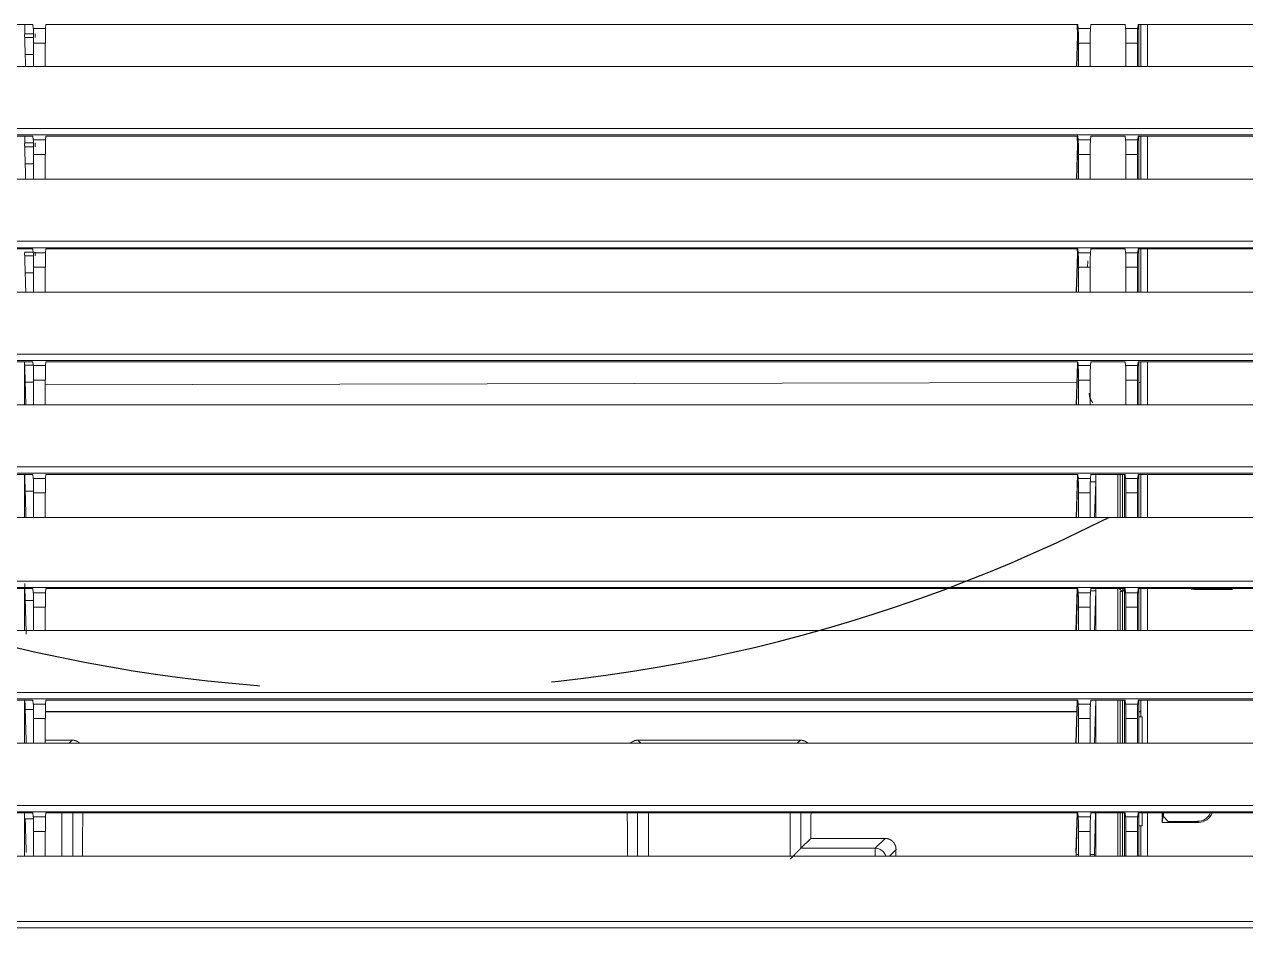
# Model space of a CAD drawing. Header units: inches. Extents: x 3778 to 56227, y -16914 to 35091.
# Drawn here: x 42558.7 to 42725.7, y -13023.9 to -12898.6 of the extents above; entities that cross this region are included whole.
import ezdxf

# ---------------------------------------------------------------- set-up
doc = ezdxf.new("R2010")
doc.units = ezdxf.units.IN
doc.header["$LTSCALE"] = 100
doc.header["$MEASUREMENT"] = 0
doc.linetypes.add('DH-HID2', pattern=[1.2, 0.8, -0.4])
doc.layers.add('2-con', color=2, linetype='Continuous')
doc.layers.add('FU-FURM', color=251, linetype='DH-HID2')
doc.layers.add('mark-B', color=2, linetype='Continuous', lineweight=20)

# ---------------------------------------------------------------- blocks, each defined once
blk = doc.blocks.new('cjscjdeh')
at = {"layer": 'FU-FURM', "color": 8}
for centre, radius, start, end in [((150450.97, 68072.62), 218.51, 213.0528, 326.805), ((150426.67, 67948.17), 194.25, 181.2146, 269.0908), ((150474.96, 67948.11), 194.25, 270.767, 358.6435), ((150420.33, 67940.87), 213.6, 181.2145, 269.0908), ((150481.27, 67940.8), 213.6, 270.767, 358.6433)]:
    blk.add_arc(centre, radius, start, end, dxfattribs=at)
blk = doc.blocks.new('무풍1WAY 대형')
at = {"layer": 'mark-B'}
for p, q in [((-485.68, -56.78), (485.66, -56.78)), ((485.66, -57.61), (-485.68, -57.61)), ((-207.04, -66.58), (-26.88, -66.58)), ((-28.23, -66.59), (-28.23, -72.48)), ((-27.34, -70.7), (-27.34, -66.58)), ((-26.88, -66.61), (-27.04, -66.61)), ((-27.04, -66.61), (-27.04, -72.48)), ((-26.88, -69.96), (-26.88, -66.58)), ((-26.88, -66.58), (-25.25, -66.58)), ((-25.25, -66.58), (-25.25, -69.96)), ((-25.25, -66.58), (-20.4, -66.58)), ((-25.09, -66.61), (-25.25, -66.61)), ((-25.09, -72.48), (-25.09, -66.61)), ((-24.79, -66.59), (-24.79, -72.48)), ((-24.49, -72.48), (-24.49, -66.59)), ((-24.15, -72.48), (-24.15, -66.59)), ((-21.17, -72.48), (-21.17, -66.58)), ((-20.97, -66.58), (-20.97, -66.81)), ((-20.4, -69.96), (-20.4, -66.58)), ((-20.4, -66.58), (-18.78, -66.58)), ((-18.78, -69.96), (-18.78, -66.58)), ((-18.78, -66.58), (122.5, -66.58)), ((-18.48, -66.81), (-18.48, -66.58)), ((6.16, -67.49), (7.07, -66.58)), ((6.16, -67.49), (7.07, -66.58)), ((9, -66.58), (9, -67.64)), ((20.66, -72.48), (20.66, -66.59)), ((40.03, -66.58), (40.03, -72.48)), ((41.53, -66.58), (41.53, -72.48)), ((118.75, -72.48), (118.75, -66.58)), ((120.25, -72.48), (120.25, -66.58)), ((122.5, -69.96), (122.5, -66.58)), ((122.5, -66.58), (124.12, -66.58)), ((124.12, -66.58), (124.12, -69.96)), ((124.12, -66.58), (128.97, -66.58)), ((-20.97, -66.81), (-21.14, -72.48)), ((-20.97, -66.81), (-20.4, -66.81)), ((-18.78, -66.81), (-18.48, -66.81)), ((-18.65, -72.48), (-18.48, -66.81)), ((-18.6, -72.48), (-18.43, -67.07)), ((9, -67.64), (7.64, -69)), ((19.17, -67.64), (9, -67.64)), ((19.17, -67.64), (17.82, -69)), ((19.17, -72.48), (19.17, -67.64)), ((-26.88, -69.96), (-25.25, -69.96)), ((-20.4, -69.96), (-18.78, -69.96)), ((7.64, -69), (17.82, -69)), ((7.64, -69), (17.82, -69)), ((122.5, -69.96), (124.12, -69.96)), ((-35.2, -71.18), (-35.05, -71.33)), ((-35.2, -71.18), (-30.23, -71.18)), ((-31.06, -71.33), (-35.05, -71.33)), ((-30.41, -71.99), (-31.06, -71.33)), ((-30.23, -71.18), (-30.37, -71.99)), ((-30.23, -71.18), (-30.23, -72.48)), ((-27.5, -70.7), (-27.04, -70.7)), ((-27.5, -70.7), (-27.5, -72.48)), ((-27.5, -70.7), (-27.34, -70.7)), ((-27.34, -70.7), (-27.04, -70.7)), ((124.13, -71.69), (125.25, -71.69)), ((-482.87, -72.64), (482.85, -72.64)), ((-26.96, -72.48), (-206.96, -72.48)), ((-30.41, -71.99), (-30.41, -72.48)), ((-30.37, -71.99), (-30.41, -71.99)), ((-30.37, -72.48), (-30.37, -71.99)), ((-26.96, -72.48), (-26.89, -71.95)), ((-25.24, -71.95), (-26.89, -71.95)), ((-25.24, -71.95), (-25.17, -72.48)), ((-20.48, -72.48), (-25.17, -72.48)), ((-20.48, -72.48), (-20.42, -71.95)), ((-18.76, -71.95), (-20.42, -71.95)), ((-18.7, -72.48), (-18.76, -71.95)), ((122.42, -72.48), (-18.7, -72.48)), ((122.42, -72.48), (122.49, -71.95)), ((124.14, -71.95), (122.49, -71.95)), ((124.14, -71.95), (124.21, -72.48)), ((128.89, -72.48), (124.21, -72.48)), ((482.85, -73.52), (-482.87, -73.52)), ((-207.04, -82.02), (-26.88, -82.02)), ((-28.23, -82.02), (-28.23, -87.92)), ((-27.5, -82.02), (-27.5, -85.64)), ((-27.04, -82.02), (-27.04, -87.91)), ((-26.88, -85.4), (-26.88, -82.02)), ((-26.88, -82.02), (-25.25, -82.02)), ((-25.25, -82.02), (-25.25, -85.4)), ((-25.25, -82.02), (-20.4, -82.02)), ((-25.09, -87.91), (-25.09, -82.02)), ((-24.79, -82.02), (-24.79, -87.91)), ((-24.49, -87.91), (-24.49, -82.02)), ((-24.15, -87.92), (-24.15, -82.02)), ((-21.17, -87.91), (-21.17, -82.02)), ((-20.97, -82.02), (-21.15, -87.91)), ((-20.4, -85.4), (-20.4, -82.02)), ((-20.4, -82.02), (-18.78, -82.02)), ((-18.78, -85.4), (-18.78, -82.02)), ((-18.78, -82.02), (122.5, -82.02)), ((-18.66, -87.91), (-18.48, -82.02)), ((-18.61, -87.91), (-18.43, -82.02)), ((19.66, -82.02), (19.24, -82.44)), ((19.24, -82.44), (41.46, -82.44)), ((41.46, -82.44), (41.04, -82.02)), ((119.24, -82.02), (118.82, -82.44)), ((118.82, -82.44), (122.5, -82.44)), ((122.5, -85.4), (122.5, -82.02)), ((122.5, -82.02), (124.12, -82.02)), ((124.12, -82.02), (124.12, -85.4)), ((124.12, -82.02), (128.97, -82.02)), ((-27.04, -85.64), (-27.5, -85.64)), ((-27.34, -87.92), (-27.34, -85.64)), ((-27.04, -86.37), (-27.34, -86.37)), ((-26.88, -85.4), (-25.25, -85.4)), ((-20.4, -85.4), (-18.78, -85.4)), ((122.5, -86.37), (-18.56, -86.37)), ((122.5, -85.4), (124.12, -85.4)), ((124.13, -86.63), (125.25, -86.63)), ((-480.14, -88.08), (480.12, -88.08)), ((-26.96, -87.91), (-206.96, -87.91)), ((-26.96, -87.91), (-26.89, -87.38)), ((-25.24, -87.38), (-26.89, -87.38)), ((-25.24, -87.38), (-25.17, -87.91)), ((-20.48, -87.91), (-25.17, -87.91)), ((-20.48, -87.91), (-20.42, -87.38)), ((-18.76, -87.38), (-20.42, -87.38)), ((-18.7, -87.91), (-18.76, -87.38)), ((122.42, -87.91), (-18.7, -87.91)), ((122.42, -87.91), (122.49, -87.38)), ((124.14, -87.38), (122.49, -87.38)), ((124.14, -87.38), (124.21, -87.91)), ((128.89, -87.91), (124.21, -87.91)), ((480.12, -88.96), (-480.14, -88.96)), ((-207.04, -97.46), (-26.88, -97.46)), ((-28.23, -97.46), (-28.23, -103.17)), ((-27.34, -103.17), (-27.34, -97.46)), ((-27.04, -97.46), (-27.04, -103.17)), ((-26.88, -100.63), (-26.88, -97.46)), ((-26.88, -97.46), (-25.25, -97.46)), ((-25.25, -97.46), (-25.25, -100.63)), ((-25.25, -97.46), (-20.4, -97.46)), ((-25.09, -103.16), (-25.09, -97.46)), ((-24.79, -97.46), (-24.79, -102.78)), ((-24.49, -102.79), (-24.49, -97.46)), ((-24.15, -103.16), (-24.15, -97.46)), ((-21.17, -103.17), (-21.17, -97.46)), ((-20.99, -97.46), (-21.15, -102.86)), ((-20.4, -100.63), (-20.4, -97.46)), ((-20.4, -97.46), (-18.78, -97.46)), ((-18.78, -100.63), (-18.78, -97.46)), ((-18.78, -97.46), (122.5, -97.46)), ((-18.66, -102.86), (-18.5, -97.46)), ((-18.62, -103.17), (-18.45, -97.46)), ((122.5, -100.63), (122.5, -97.46)), ((122.5, -97.46), (124.12, -97.46)), ((124.12, -97.46), (124.12, -100.63)), ((124.12, -97.46), (128.97, -97.46)), ((-26.88, -100.63), (-25.25, -100.63)), ((-20.4, -100.63), (-18.78, -100.63)), ((122.5, -100.63), (124.12, -100.63)), ((124.13, -101.56), (125.25, -101.56)), ((-477.44, -103.33), (477.42, -103.33)), ((-26.96, -103.17), (-206.96, -103.17)), ((-39.79, -103.17), (-39.79, -103.05)), ((-39.79, -103.05), (-34.82, -103.05)), ((-39.79, -103.05), (-39.77, -103.17)), ((-34.94, -103.17), (-34.82, -103.05)), ((-26.96, -103.17), (-26.89, -102.62)), ((-25.24, -102.62), (-26.89, -102.62)), ((-25.24, -102.62), (-25.17, -103.17)), ((-20.49, -103.17), (-25.17, -103.17)), ((-24.79, -102.78), (-25.02, -102.89)), ((-24.84, -102.89), (-25.02, -102.89)), ((-24.6, -102.78), (-24.84, -102.89)), ((-24.84, -102.89), (-24.84, -103.17)), ((-21.15, -102.86), (-20.45, -102.86)), ((-20.49, -103.17), (-20.42, -102.62)), ((-18.76, -102.62), (-20.42, -102.62)), ((-18.7, -103.17), (-18.76, -102.62)), ((-18.74, -102.86), (-18.66, -102.86)), ((122.42, -103.17), (-18.7, -103.17)), ((122.42, -103.17), (122.49, -102.62)), ((124.14, -102.62), (122.49, -102.62)), ((124.14, -102.62), (124.21, -103.17)), ((128.89, -103.17), (124.21, -103.17)), ((477.42, -104.21), (-477.44, -104.21)), ((-207.04, -112.89), (-26.88, -112.89)), ((-28.23, -112.89), (-28.23, -118.79)), ((-27.34, -118.79), (-27.34, -112.89)), ((-27.04, -112.89), (-27.04, -118.79)), ((-26.88, -116.27), (-26.88, -112.89)), ((-26.88, -112.89), (-25.25, -112.89)), ((-25.25, -112.89), (-25.25, -116.27)), ((-25.25, -112.89), (-20.4, -112.89)), ((-25.09, -118.79), (-25.09, -112.89)), ((-24.79, -112.89), (-24.79, -118.79)), ((-24.49, -118.79), (-24.49, -112.89)), ((-24.15, -118.78), (-24.15, -112.89)), ((-21.17, -118.79), (-21.17, -112.89)), ((-21, -112.89), (-21.15, -117.8)), ((-20.4, -116.27), (-20.4, -112.89)), ((-20.4, -112.89), (-18.78, -112.89)), ((-18.78, -116.27), (-18.78, -112.89)), ((-18.78, -112.89), (122.5, -112.89)), ((-18.66, -117.8), (-18.51, -112.89)), ((-18.64, -118.79), (-18.46, -112.89)), ((122.5, -116.27), (122.5, -112.89)), ((122.5, -112.89), (124.12, -112.89)), ((124.12, -112.89), (124.12, -116.27)), ((124.12, -112.89), (128.97, -112.89)), ((-26.88, -116.27), (-25.25, -116.27)), ((-20.4, -116.27), (-18.78, -116.27)), ((122.5, -116.27), (124.12, -116.27)), ((124.12, -116.5), (125.25, -116.5)), ((-26.96, -118.79), (-26.89, -118.26)), ((-25.24, -118.26), (-26.89, -118.26)), ((-25.24, -118.26), (-25.17, -118.79)), ((-21.15, -117.8), (-20.41, -117.8)), ((-20.48, -118.79), (-20.42, -118.26)), ((-18.76, -118.26), (-20.42, -118.26)), ((-18.77, -117.8), (-18.66, -117.8)), ((-18.7, -118.79), (-18.76, -118.26)), ((122.42, -118.79), (122.49, -118.26)), ((124.14, -118.26), (122.49, -118.26)), ((124.14, -118.26), (124.21, -118.79)), ((-474.68, -118.95), (474.66, -118.95)), ((474.66, -119.83), (-474.68, -119.83)), ((-26.96, -118.79), (-206.96, -118.79)), ((-20.48, -118.79), (-25.17, -118.79)), ((122.42, -118.79), (-18.7, -118.79)), ((128.89, -118.79), (124.21, -118.79)), ((-207.04, -128.33), (-26.88, -128.33)), ((-28.23, -128.33), (-28.23, -134.22)), ((-27.34, -134.22), (-27.34, -128.33)), ((-27.04, -128.33), (-27.04, -134.22)), ((-26.88, -131.7), (-26.88, -128.33)), ((-26.88, -128.33), (-25.25, -128.33)), ((-25.25, -128.33), (-25.25, -131.7)), ((-25.25, -128.33), (-20.4, -128.33)), ((-20.4, -131.7), (-20.4, -128.33)), ((-20.4, -128.33), (-18.78, -128.33)), ((-18.78, -131.7), (-18.78, -128.33)), ((-18.78, -128.33), (122.5, -128.33)), ((-18.66, -132.73), (-18.53, -128.33)), ((-18.65, -134.03), (-18.48, -128.33)), ((122.5, -131.7), (122.5, -128.33)), ((122.5, -128.33), (124.12, -128.33)), ((124.12, -128.33), (124.12, -131.7)), ((124.12, -128.33), (128.97, -128.33)), ((-27.04, -131.4), (-27.34, -131.41)), ((-26.88, -131.7), (-25.25, -131.7)), ((-20.4, -131.7), (-18.78, -131.7)), ((122.5, -131.04), (-18.57, -131.38)), ((122.5, -131.7), (124.12, -131.7)), ((124.12, -131.44), (125.25, -131.44)), ((-18.78, -132.73), (-18.66, -132.73)), ((-471.95, -134.39), (471.93, -134.39)), ((471.93, -135.26), (-471.95, -135.26)), ((-26.96, -134.22), (-206.96, -134.22)), ((-26.96, -134.22), (-26.89, -133.69)), ((-25.24, -133.69), (-26.89, -133.69)), ((-25.24, -133.69), (-25.17, -134.22)), ((-20.48, -134.22), (-25.17, -134.22)), ((-20.48, -134.22), (-20.42, -133.69)), ((-18.76, -133.69), (-20.42, -133.69)), ((-18.7, -134.22), (-18.76, -133.69)), ((-18.72, -134.03), (-18.68, -134.03)), ((122.42, -134.22), (-18.7, -134.22)), ((-18.64, -134.22), (-18.65, -134.03)), ((122.42, -134.22), (122.49, -133.69)), ((124.14, -133.69), (122.49, -133.69)), ((124.14, -133.69), (124.21, -134.22)), ((124.15, -133.77), (125.32, -133.77)), ((128.89, -134.22), (124.21, -134.22)), ((-207.04, -143.76), (-26.88, -143.76)), ((-28.23, -143.76), (-28.23, -149.66)), ((-27.34, -149.66), (-27.34, -143.76)), ((-27.04, -143.76), (-27.04, -149.66)), ((-26.88, -147.14), (-26.88, -143.76)), ((-26.88, -143.76), (-25.25, -143.76)), ((-25.25, -143.76), (-25.25, -147.14)), ((-25.25, -143.76), (-20.4, -143.76)), ((-20.4, -147.14), (-20.4, -143.76)), ((-20.4, -143.76), (-18.78, -143.76)), ((-18.78, -147.14), (-18.78, -143.76)), ((-18.78, -143.76), (122.5, -143.76)), ((-18.66, -147.67), (-18.54, -143.76)), ((-18.65, -148.97), (-18.49, -143.76)), ((122.5, -147.14), (122.5, -143.76)), ((122.5, -143.76), (124.12, -143.76)), ((124.12, -143.76), (124.12, -147.14)), ((124.12, -143.76), (128.97, -143.76)), ((124.12, -146.38), (125.25, -146.38)), ((-26.88, -147.14), (-25.25, -147.14)), ((-20.4, -147.14), (-18.78, -147.14)), ((-20.04, -147.48), (-20.06, -147.68)), ((-18.78, -147.67), (-18.66, -147.67)), ((122.5, -147.14), (124.12, -147.14)), ((-469.22, -149.82), (469.2, -149.82)), ((-26.96, -149.66), (-206.96, -149.66)), ((-26.96, -149.66), (-26.89, -149.13)), ((-25.24, -149.13), (-26.89, -149.13)), ((-25.24, -149.13), (-25.17, -149.66)), ((-20.48, -149.66), (-25.17, -149.66)), ((-20.48, -149.66), (-20.42, -149.13)), ((-18.76, -149.13), (-20.42, -149.13)), ((-18.77, -148.97), (-18.68, -148.97)), ((-18.7, -149.66), (-18.76, -149.13)), ((122.42, -149.66), (-18.7, -149.66)), ((-18.63, -149.66), (-18.65, -148.97)), ((122.42, -149.66), (122.49, -149.13)), ((124.14, -149.13), (122.49, -149.13)), ((124.13, -148.71), (125.32, -148.71)), ((124.14, -149.13), (124.21, -149.66)), ((125.32, -149.22), (124.15, -149.22)), ((128.89, -149.66), (124.21, -149.66)), ((469.2, -150.7), (-469.22, -150.7)), ((-207.04, -159.2), (-26.88, -159.2)), ((-28.23, -159.2), (-28.23, -165.09)), ((-27.34, -165.09), (-27.34, -159.2)), ((-27.04, -159.2), (-27.04, -165.09)), ((-26.88, -162.58), (-26.88, -159.2)), ((-26.88, -159.2), (-25.25, -159.2)), ((-25.25, -159.2), (-25.25, -162.58)), ((-25.25, -159.2), (-20.4, -159.2)), ((-20.4, -162.58), (-20.4, -159.2)), ((-20.4, -159.2), (-18.78, -159.2)), ((-18.78, -162.58), (-18.78, -159.2)), ((-18.78, -159.2), (122.5, -159.2)), ((-18.66, -162.61), (-18.56, -159.2)), ((-18.65, -163.9), (-18.51, -159.2)), ((122.5, -162.58), (122.5, -159.2)), ((122.5, -159.2), (124.12, -159.2)), ((124.12, -159.2), (124.12, -162.58)), ((124.12, -159.2), (128.97, -159.2)), ((124.12, -161.32), (125.25, -161.32)), ((-26.88, -162.58), (-25.25, -162.58)), ((-20.4, -162.58), (-18.78, -162.58)), ((-18.78, -162.61), (-18.66, -162.61)), ((122.5, -162.58), (124.12, -162.58)), ((124.13, -163.64), (125.32, -163.64)), ((-466.49, -165.26), (466.47, -165.26)), ((-26.96, -165.09), (-206.96, -165.09)), ((-26.96, -165.09), (-26.89, -164.56)), ((-25.24, -164.56), (-26.89, -164.56)), ((-25.24, -164.56), (-25.17, -165.09)), ((-20.48, -165.09), (-25.17, -165.09)), ((-20.48, -165.09), (-20.42, -164.56)), ((-18.76, -164.56), (-20.42, -164.56)), ((-18.78, -163.9), (-18.68, -163.9)), ((-18.7, -165.09), (-18.76, -164.56)), ((122.42, -165.09), (-18.7, -165.09)), ((-18.61, -165.09), (-18.65, -163.9)), ((122.42, -165.09), (122.49, -164.56)), ((124.14, -164.56), (122.49, -164.56)), ((125.32, -164.16), (124.13, -164.16)), ((124.14, -164.56), (124.21, -165.09)), ((128.89, -165.09), (124.21, -165.09)), ((466.47, -166.13), (-466.49, -166.13)), ((-207.04, -174.63), (-26.88, -174.63)), ((-28.23, -174.63), (-28.23, -180.34)), ((-27.34, -180.34), (-27.34, -174.63)), ((-27.04, -174.63), (-27.04, -180.34)), ((-26.88, -177.81), (-26.88, -174.63)), ((-26.88, -174.63), (-25.25, -174.63)), ((-25.25, -174.63), (-25.25, -177.81)), ((-25.25, -174.63), (-20.4, -174.63)), ((-20.4, -177.81), (-20.4, -174.63)), ((-20.4, -174.63), (-18.78, -174.63)), ((-18.78, -177.81), (-18.78, -174.63)), ((-18.78, -174.63), (122.5, -174.63)), ((-18.66, -177.55), (-18.57, -174.63)), ((-18.65, -178.84), (-18.52, -174.63)), ((122.5, -177.81), (122.5, -174.63)), ((122.5, -174.63), (124.12, -174.63)), ((124.12, -174.63), (124.12, -177.81)), ((124.12, -174.63), (128.97, -174.63)), ((124.12, -176.25), (125.25, -176.25)), ((-26.88, -177.81), (-25.25, -177.81)), ((-20.4, -177.81), (-18.78, -177.81)), ((-18.78, -177.55), (-18.66, -177.55)), ((122.5, -177.81), (124.12, -177.81)), ((124.12, -178.58), (125.32, -178.58)), ((-26.96, -180.34), (-206.96, -180.34)), ((-26.96, -180.34), (-26.89, -179.8)), ((-25.24, -179.8), (-26.89, -179.8)), ((-25.24, -179.8), (-25.17, -180.34)), ((-20.49, -180.34), (-25.17, -180.34)), ((-20.49, -180.34), (-20.42, -179.8)), ((-18.76, -179.8), (-20.42, -179.8)), ((-18.78, -178.84), (-18.68, -178.84)), ((-18.7, -180.34), (-18.76, -179.8)), ((-18.72, -180.13), (-18.66, -180.13)), ((122.42, -180.34), (-18.7, -180.34)), ((-18.66, -180.34), (-18.66, -180.13)), ((-18.6, -180.34), (-18.65, -178.84)), ((122.42, -180.34), (122.49, -179.8)), ((124.14, -179.8), (122.49, -179.8)), ((125.32, -179.1), (124.13, -179.1)), ((124.14, -179.8), (124.21, -180.34)), ((128.89, -180.34), (124.21, -180.34))]:
    blk.add_line(p, q, dxfattribs=at)
for centre, major_axis, ratio, start_param, end_param in [((6.81, -87.69), (0, -42.02), 0.017455, 4.186234, 4.210944), ((6.81, -87.69), (0, -42.02), 0.017455, 4.186234, 4.210944), ((9, -66.15), (1.06, -1.06), 0.999695, 4.22377, 5.497635), ((42.23, -87.69), (0, -42.02), 0.017455, 1.941184, 2.096956), ((42.23, -87.69), (0, -42.02), 0.017455, 1.941184, 2.096956), ((118.06, -87.69), (0, -42.02), 0.017455, 4.186229, 4.342002), ((118.06, -87.69), (0, -42.02), 0.017455, 4.186229, 4.342002), ((-26.89, -69.96), (0, -1.99), 0.008727, 0.069813, 1.570796), ((-25.24, -69.96), (0, -1.99), 0.008727, 4.712389, 6.213372), ((-20.42, -69.96), (0, -1.99), 0.008727, 0.069813, 1.570796), ((-18.76, -69.96), (0, -1.99), 0.008727, 4.712389, 6.213372), ((18.47, -87.69), (0, -42.02), 0.017455, 4.251409, 4.34201), ((18.47, -87.69), (0, -42.02), 0.017455, 4.251409, 4.34201), ((122.48, -69.96), (0, -1.99), 0.008727, 0.069813, 1.570796), ((124.14, -69.96), (0, -1.99), 0.008727, 4.712389, 6.213372), ((-35.2, -73.17), (-1.41, 1.41), 0.997265, 5.499157, 6.714596), ((-35.04, -73.33), (-1.41, 1.41), 0.997265, 5.499157, 6.629432), ((-26.89, -85.4), (0, -1.99), 0.008727, 0.069813, 1.570796), ((-25.24, -85.4), (0, -1.99), 0.008727, 4.712389, 6.213372), ((-20.42, -85.4), (0, -1.99), 0.008727, 0.069813, 1.570796), ((-18.76, -85.4), (0, -1.99), 0.008727, 4.712389, 6.213372), ((122.48, -85.4), (0, -1.99), 0.008727, 0.069813, 1.570796), ((124.14, -85.4), (0, -1.99), 0.008727, 4.712389, 6.213372), ((-26.89, -100.63), (0, -1.99), 0.008727, 0.069813, 1.570796), ((-25.24, -100.63), (0, -1.99), 0.008727, 4.712389, 6.213372), ((-20.42, -100.63), (0, -1.99), 0.008727, 0.069813, 1.570796), ((-18.76, -100.63), (0, -1.99), 0.008727, 4.712389, 6.213372), ((122.48, -100.63), (0, -1.99), 0.008727, 0.069813, 1.570796), ((124.14, -100.63), (0, -1.99), 0.008727, 4.712389, 6.213372), ((-34.83, -105.04), (1.41, 1.41), 0.997265, 0.434279, 0.784029), ((-24.84, -103.39), (0.223, -0.445), 0.99981, 1.579112, 2.677899), ((-21.14, -104.15), (0, -1.49), 0.017455, 3.665191, 3.990757), ((-18.65, -104.15), (0, -1.49), 0.017455, 3.665191, 3.990757), ((-26.89, -116.27), (0, -1.99), 0.008727, 0.069813, 1.570796), ((-25.24, -116.27), (0, -1.99), 0.008727, 4.712389, 6.213372), ((-20.42, -116.27), (0, -1.99), 0.008727, 0.069813, 1.570796), ((-18.76, -116.27), (0, -1.99), 0.008727, 4.712389, 6.213372), ((122.48, -116.27), (0, -1.99), 0.008727, 0.069813, 1.570796), ((124.14, -116.27), (0, -1.99), 0.008727, 4.712389, 6.213372), ((-21.14, -119.09), (0, -1.49), 0.017455, 3.665191, 4.50681), ((-18.65, -119.09), (0, -1.49), 0.017455, 3.665191, 4.50681), ((-26.89, -131.7), (0, -1.99), 0.008727, 0.069813, 1.570796), ((-25.24, -131.7), (0, -1.99), 0.008727, 4.712389, 6.213372), ((-20.42, -131.7), (0, -1.99), 0.008727, 0.069813, 1.570796), ((-18.76, -131.7), (0, -1.99), 0.008727, 4.712389, 6.213372), ((122.48, -131.7), (0, -1.99), 0.008727, 0.069813, 1.570796), ((124.14, -131.7), (0, -1.99), 0.008727, 4.712389, 6.213372), ((-18.65, -134.03), (0, -1.49), 0.017455, 3.665191, 4.712389), ((-26.89, -147.14), (0, -1.99), 0.008727, 0.069813, 1.570796), ((-25.24, -147.14), (0, -1.99), 0.008727, 4.712389, 6.213372), ((-20.42, -147.14), (0, -1.99), 0.008727, 0.069813, 1.570796), ((-18.76, -147.14), (0, -1.99), 0.008727, 4.712389, 6.213372), ((-18.65, -148.97), (0, -1.49), 0.017455, 3.665191, 4.712389), ((122.48, -147.14), (0, -1.99), 0.008727, 0.069813, 1.570796), ((124.14, -147.14), (0, -1.99), 0.008727, 4.712389, 6.213372), ((-18.65, -148.97), (0, -1.49), 0.017455, 4.712389, 5.193248), ((-26.89, -162.58), (0, -1.99), 0.008727, 0.069813, 1.570796), ((-25.24, -162.58), (0, -1.99), 0.008727, 4.712389, 6.213372), ((-20.42, -162.58), (0, -1.99), 0.008727, 0.069813, 1.570796), ((-18.76, -162.58), (0, -1.99), 0.008727, 4.712389, 6.213372), ((-18.65, -163.9), (0, -1.49), 0.017455, 3.665191, 4.712389), ((122.48, -162.58), (0, -1.99), 0.008727, 0.069813, 1.570796), ((124.14, -162.58), (0, -1.99), 0.008727, 4.712389, 6.213372), ((-18.65, -163.9), (0, -1.49), 0.017455, 4.712389, 5.759587), ((-26.89, -177.81), (0, -1.99), 0.008727, 0.069813, 1.570796), ((-25.24, -177.81), (0, -1.99), 0.008727, 4.712389, 6.213372), ((-20.42, -177.81), (0, -1.99), 0.008727, 0.069813, 1.570796), ((-18.76, -177.81), (0, -1.99), 0.008727, 4.712389, 6.213372), ((-18.65, -178.84), (0, -1.49), 0.017455, 3.665191, 4.712389), ((122.48, -177.81), (0, -1.99), 0.008727, 0.069813, 1.570796), ((124.14, -177.81), (0, -1.99), 0.008727, 4.712389, 6.213372), ((-18.65, -178.84), (0, -1.49), 0.017455, 4.712389, 5.759587)]:
    blk.add_ellipse(centre, major_axis=major_axis, ratio=ratio, start_param=start_param, end_param=end_param, dxfattribs=at)
for points, degree, knots in [([(20.66, -66.15), (20.66, -66.15), (20.65, -66.16), (20.63, -66.18), (20.61, -66.19), (20.6, -66.21), (20.58, -66.23), (20.55, -66.25), (20.53, -66.27), (20.51, -66.29), (20.48, -66.32), (20.46, -66.34), (20.43, -66.37), (20.4, -66.4), (20.37, -66.43), (20.34, -66.46), (20.3, -66.49), (20.27, -66.52), (20.24, -66.56), (20.2, -66.6), (20.16, -66.64), (20.12, -66.68), (20.08, -66.72), (20.04, -66.77), (20, -66.81), (19.96, -66.85), (19.92, -66.89), (19.89, -66.92), (19.85, -66.96), (19.82, -66.99), (19.79, -67.02), (19.76, -67.05), (19.74, -67.08), (19.71, -67.11), (19.68, -67.13), (19.66, -67.16), (19.63, -67.18), (19.61, -67.21), (19.59, -67.23), (19.56, -67.25), (19.54, -67.27), (19.52, -67.3), (19.5, -67.32), (19.48, -67.34), (19.46, -67.36), (19.44, -67.37), (19.42, -67.39), (19.4, -67.41), (19.39, -67.43), (19.37, -67.44), (19.35, -67.46), (19.34, -67.47), (19.32, -67.49), (19.31, -67.5), (19.3, -67.52), (19.28, -67.53), (19.27, -67.54), (19.26, -67.55), (19.25, -67.56), (19.24, -67.57), (19.23, -67.58), (19.22, -67.59), (19.21, -67.6), (19.21, -67.6), (19.2, -67.61), (19.19, -67.62), (19.19, -67.62), (19.18, -67.63), (19.18, -67.63), (19.18, -67.63), (19.17, -67.64), (19.17, -67.64), (19.17, -67.64), (19.17, -67.64), (19.17, -67.64)], 3, [0, 0, 0, 0, 0.006923, 0.014532, 0.02283, 0.031815, 0.041489, 0.051851, 0.062902, 0.074642, 0.087071, 0.100189, 0.113996, 0.128493, 0.143678, 0.159554, 0.176118, 0.193372, 0.211316, 0.229949, 0.249271, 0.272637, 0.295301, 0.317265, 0.33853, 0.359096, 0.378965, 0.398138, 0.416616, 0.434401, 0.451494, 0.467897, 0.483612, 0.498643, 0.513654, 0.528506, 0.543201, 0.557742, 0.572129, 0.586364, 0.600451, 0.614391, 0.628187, 0.64184, 0.655353, 0.668729, 0.68197, 0.695079, 0.708058, 0.72091, 0.733638, 0.746245, 0.758733, 0.771107, 0.783369, 0.795523, 0.807572, 0.819518, 0.831367, 0.843121, 0.854785, 0.866362, 0.877855, 0.88927, 0.900609, 0.911878, 0.92308, 0.93422, 0.945302, 0.95633, 0.96731, 0.978245, 0.98914, 1, 1, 1, 1]), ([(6.16, -67.49), (6.16, -67.5), (6.16, -67.51), (6.16, -67.53), (6.16, -67.54), (6.16, -67.56), (6.16, -67.58), (6.17, -67.6), (6.17, -67.62), (6.17, -67.64), (6.17, -67.65), (6.17, -67.67), (6.17, -67.69), (6.18, -67.71), (6.18, -67.73), (6.18, -67.74), (6.19, -67.76), (6.19, -67.78), (6.19, -67.8), (6.2, -67.82), (6.2, -67.83), (6.2, -67.85), (6.21, -67.87), (6.21, -67.88), (6.22, -67.9), (6.22, -67.92), (6.23, -67.94), (6.23, -67.95), (6.24, -67.97), (6.24, -67.99), (6.25, -68), (6.25, -68.02), (6.26, -68.04), (6.27, -68.05), (6.27, -68.07), (6.28, -68.08), (6.29, -68.1), (6.29, -68.12), (6.3, -68.13), (6.31, -68.15), (6.31, -68.16), (6.32, -68.18), (6.33, -68.19), (6.34, -68.21), (6.35, -68.22), (6.35, -68.24), (6.36, -68.25), (6.37, -68.27), (6.38, -68.28), (6.39, -68.3), (6.4, -68.31), (6.41, -68.33), (6.42, -68.34), (6.43, -68.35), (6.43, -68.37), (6.44, -68.38), (6.45, -68.39), (6.46, -68.41), (6.47, -68.42), (6.48, -68.43), (6.49, -68.45), (6.51, -68.46), (6.52, -68.47), (6.53, -68.49), (6.54, -68.5), (6.55, -68.51), (6.56, -68.52), (6.57, -68.53), (6.58, -68.55), (6.59, -68.56), (6.6, -68.57), (6.62, -68.58), (6.63, -68.59), (6.64, -68.6), (6.65, -68.61), (6.66, -68.62), (6.67, -68.63), (6.69, -68.64), (6.7, -68.65), (6.71, -68.67), (6.72, -68.67), (6.74, -68.68), (6.75, -68.69), (6.76, -68.7), (6.77, -68.71), (6.79, -68.72), (6.8, -68.73), (6.81, -68.74), (6.83, -68.75), (6.84, -68.76), (6.85, -68.77), (6.86, -68.77), (6.88, -68.78), (6.89, -68.79), (6.9, -68.8), (6.92, -68.81), (6.93, -68.81), (6.94, -68.82), (6.96, -68.83), (6.97, -68.83), (6.99, -68.84), (7, -68.85), (7.01, -68.86), (7.03, -68.86), (7.04, -68.87), (7.05, -68.87), (7.07, -68.88), (7.08, -68.89), (7.1, -68.89), (7.11, -68.9), (7.12, -68.9), (7.14, -68.91), (7.15, -68.91), (7.17, -68.92), (7.18, -68.92), (7.19, -68.93), (7.21, -68.93), (7.22, -68.94), (7.24, -68.94), (7.25, -68.94), (7.26, -68.95), (7.28, -68.95), (7.29, -68.95), (7.31, -68.96), (7.32, -68.96), (7.33, -68.96), (7.35, -68.97), (7.36, -68.97), (7.38, -68.97), (7.39, -68.97), (7.41, -68.98), (7.42, -68.98), (7.43, -68.98), (7.45, -68.98), (7.46, -68.99), (7.48, -68.99), (7.49, -68.99), (7.5, -68.99), (7.52, -68.99), (7.53, -68.99), (7.55, -68.99), (7.56, -68.99), (7.57, -68.99), (7.59, -69), (7.6, -69), (7.62, -69), (7.63, -69), (7.64, -69), (7.64, -69)], 3, [0, 0, 0, 0, 0.008533, 0.01704, 0.02552, 0.033974, 0.042401, 0.050802, 0.059177, 0.067526, 0.075848, 0.084144, 0.092414, 0.100658, 0.108876, 0.117068, 0.125234, 0.133374, 0.141489, 0.149578, 0.157641, 0.165678, 0.17369, 0.181677, 0.189638, 0.197573, 0.205483, 0.213368, 0.221228, 0.229063, 0.236872, 0.244657, 0.252416, 0.260151, 0.26786, 0.275545, 0.283205, 0.290841, 0.298452, 0.306038, 0.3136, 0.321138, 0.328651, 0.33614, 0.343605, 0.351045, 0.358462, 0.365855, 0.373223, 0.380568, 0.38789, 0.395187, 0.402461, 0.409711, 0.416938, 0.424142, 0.431322, 0.438479, 0.445613, 0.452724, 0.459811, 0.466876, 0.473918, 0.480938, 0.487934, 0.494908, 0.50186, 0.508789, 0.515696, 0.522581, 0.529444, 0.536284, 0.543103, 0.5499, 0.556675, 0.563428, 0.57016, 0.57687, 0.583559, 0.590226, 0.596873, 0.603498, 0.610102, 0.616686, 0.623249, 0.629791, 0.636312, 0.642813, 0.649293, 0.655754, 0.662194, 0.668614, 0.675014, 0.681394, 0.687755, 0.694096, 0.700417, 0.70672, 0.713002, 0.719266, 0.725511, 0.731737, 0.737944, 0.744132, 0.750302, 0.756454, 0.762587, 0.768702, 0.774799, 0.780878, 0.786939, 0.792983, 0.799009, 0.805018, 0.811009, 0.816983, 0.822941, 0.828881, 0.834805, 0.840713, 0.846604, 0.852478, 0.858337, 0.864179, 0.870006, 0.875817, 0.881612, 0.887392, 0.893157, 0.898907, 0.904641, 0.910361, 0.916067, 0.921758, 0.927434, 0.933096, 0.938745, 0.944379, 0.95, 0.955608, 0.961202, 0.966782, 0.97235, 0.977905, 0.983447, 0.988977, 0.994495, 1, 1, 1, 1]), ([(6.16, -67.49), (6.16, -67.5), (6.16, -67.51), (6.16, -67.53), (6.16, -67.54), (6.16, -67.56), (6.16, -67.58), (6.17, -67.6), (6.17, -67.62), (6.17, -67.64), (6.17, -67.65), (6.17, -67.67), (6.17, -67.69), (6.18, -67.71), (6.18, -67.73), (6.18, -67.74), (6.19, -67.76), (6.19, -67.78), (6.19, -67.8), (6.2, -67.82), (6.2, -67.83), (6.2, -67.85), (6.21, -67.87), (6.21, -67.88), (6.22, -67.9), (6.22, -67.92), (6.23, -67.94), (6.23, -67.95), (6.24, -67.97), (6.24, -67.99), (6.25, -68), (6.25, -68.02), (6.26, -68.04), (6.27, -68.05), (6.27, -68.07), (6.28, -68.08), (6.29, -68.1), (6.29, -68.12), (6.3, -68.13), (6.31, -68.15), (6.31, -68.16), (6.32, -68.18), (6.33, -68.19), (6.34, -68.21), (6.35, -68.22), (6.35, -68.24), (6.36, -68.25), (6.37, -68.27), (6.38, -68.28), (6.39, -68.3), (6.4, -68.31), (6.41, -68.33), (6.42, -68.34), (6.43, -68.35), (6.43, -68.37), (6.44, -68.38), (6.45, -68.39), (6.46, -68.41), (6.47, -68.42), (6.48, -68.43), (6.49, -68.45), (6.51, -68.46), (6.52, -68.47), (6.53, -68.49), (6.54, -68.5), (6.55, -68.51), (6.56, -68.52), (6.57, -68.53), (6.58, -68.55), (6.59, -68.56), (6.6, -68.57), (6.62, -68.58), (6.63, -68.59), (6.64, -68.6), (6.65, -68.61), (6.66, -68.62), (6.67, -68.63), (6.69, -68.64), (6.7, -68.65), (6.71, -68.67), (6.72, -68.67), (6.74, -68.68), (6.75, -68.69), (6.76, -68.7), (6.77, -68.71), (6.79, -68.72), (6.8, -68.73), (6.81, -68.74), (6.83, -68.75), (6.84, -68.76), (6.85, -68.77), (6.86, -68.77), (6.88, -68.78), (6.89, -68.79), (6.9, -68.8), (6.92, -68.81), (6.93, -68.81), (6.94, -68.82), (6.96, -68.83), (6.97, -68.83), (6.99, -68.84), (7, -68.85), (7.01, -68.86), (7.03, -68.86), (7.04, -68.87), (7.05, -68.87), (7.07, -68.88), (7.08, -68.89), (7.1, -68.89), (7.11, -68.9), (7.12, -68.9), (7.14, -68.91), (7.15, -68.91), (7.17, -68.92), (7.18, -68.92), (7.19, -68.93), (7.21, -68.93), (7.22, -68.94), (7.24, -68.94), (7.25, -68.94), (7.26, -68.95), (7.28, -68.95), (7.29, -68.95), (7.31, -68.96), (7.32, -68.96), (7.33, -68.96), (7.35, -68.97), (7.36, -68.97), (7.38, -68.97), (7.39, -68.97), (7.41, -68.98), (7.42, -68.98), (7.43, -68.98), (7.45, -68.98), (7.46, -68.99), (7.48, -68.99), (7.49, -68.99), (7.5, -68.99), (7.52, -68.99), (7.53, -68.99), (7.55, -68.99), (7.56, -68.99), (7.57, -68.99), (7.59, -69), (7.6, -69), (7.62, -69), (7.63, -69), (7.64, -69), (7.64, -69)], 3, [0, 0, 0, 0, 0.008533, 0.01704, 0.02552, 0.033974, 0.042401, 0.050802, 0.059177, 0.067526, 0.075848, 0.084144, 0.092414, 0.100658, 0.108876, 0.117068, 0.125234, 0.133374, 0.141489, 0.149578, 0.157641, 0.165678, 0.17369, 0.181677, 0.189638, 0.197573, 0.205483, 0.213368, 0.221228, 0.229063, 0.236872, 0.244657, 0.252416, 0.260151, 0.26786, 0.275545, 0.283205, 0.290841, 0.298452, 0.306038, 0.3136, 0.321138, 0.328651, 0.33614, 0.343605, 0.351045, 0.358462, 0.365855, 0.373223, 0.380568, 0.38789, 0.395187, 0.402461, 0.409711, 0.416938, 0.424142, 0.431322, 0.438479, 0.445613, 0.452724, 0.459811, 0.466876, 0.473918, 0.480938, 0.487934, 0.494908, 0.50186, 0.508789, 0.515696, 0.522581, 0.529444, 0.536284, 0.543103, 0.5499, 0.556675, 0.563428, 0.57016, 0.57687, 0.583559, 0.590226, 0.596873, 0.603498, 0.610102, 0.616686, 0.623249, 0.629791, 0.636312, 0.642813, 0.649293, 0.655754, 0.662194, 0.668614, 0.675014, 0.681394, 0.687755, 0.694096, 0.700417, 0.70672, 0.713002, 0.719266, 0.725511, 0.731737, 0.737944, 0.744132, 0.750302, 0.756454, 0.762587, 0.768702, 0.774799, 0.780878, 0.786939, 0.792983, 0.799009, 0.805018, 0.811009, 0.816983, 0.822941, 0.828881, 0.834805, 0.840713, 0.846604, 0.852478, 0.858337, 0.864179, 0.870006, 0.875817, 0.881612, 0.887392, 0.893157, 0.898907, 0.904641, 0.910361, 0.916067, 0.921758, 0.927434, 0.933096, 0.938745, 0.944379, 0.95, 0.955608, 0.961202, 0.966782, 0.97235, 0.977905, 0.983447, 0.988977, 0.994495, 1, 1, 1, 1]), ([(18.21, -82.02), (18.21, -82.03), (18.22, -82.03), (18.23, -82.04), (18.24, -82.06), (18.25, -82.07), (18.27, -82.08), (18.28, -82.09), (18.29, -82.1), (18.31, -82.11), (18.32, -82.12), (18.34, -82.13), (18.35, -82.14), (18.36, -82.16), (18.38, -82.17), (18.39, -82.18), (18.41, -82.19), (18.42, -82.19), (18.44, -82.2), (18.45, -82.21), (18.47, -82.22), (18.48, -82.23), (18.49, -82.24), (18.51, -82.25), (18.52, -82.26), (18.54, -82.27), (18.56, -82.27), (18.57, -82.28), (18.59, -82.29), (18.6, -82.3), (18.62, -82.3), (18.63, -82.31), (18.65, -82.32), (18.66, -82.32), (18.68, -82.33), (18.69, -82.34), (18.71, -82.34), (18.73, -82.35), (18.74, -82.35), (18.76, -82.36), (18.77, -82.36), (18.79, -82.37), (18.81, -82.37), (18.82, -82.38), (18.84, -82.38), (18.85, -82.39), (18.87, -82.39), (18.89, -82.4), (18.9, -82.4), (18.92, -82.4), (18.93, -82.41), (18.95, -82.41), (18.97, -82.41), (18.98, -82.42), (19, -82.42), (19.01, -82.42), (19.03, -82.42), (19.05, -82.43), (19.06, -82.43), (19.08, -82.43), (19.09, -82.43), (19.11, -82.43), (19.13, -82.43), (19.14, -82.44), (19.16, -82.44), (19.17, -82.44), (19.19, -82.44), (19.21, -82.44), (19.22, -82.44), (19.23, -82.44), (19.24, -82.44)], 3, [0, 0, 0, 0, 0.011211, 0.02684, 0.042441, 0.058016, 0.073563, 0.089083, 0.104576, 0.120042, 0.135481, 0.150893, 0.166278, 0.181637, 0.196968, 0.212273, 0.227551, 0.242802, 0.258027, 0.273225, 0.288396, 0.303541, 0.318659, 0.33375, 0.348816, 0.363854, 0.378867, 0.393853, 0.408812, 0.423746, 0.438653, 0.453534, 0.468389, 0.483217, 0.49802, 0.512796, 0.527547, 0.542271, 0.55697, 0.571643, 0.58629, 0.600911, 0.615506, 0.630076, 0.64462, 0.659138, 0.673631, 0.688098, 0.70254, 0.716956, 0.731347, 0.745712, 0.760052, 0.774367, 0.788656, 0.802921, 0.81716, 0.831374, 0.845563, 0.859727, 0.873866, 0.88798, 0.902069, 0.916133, 0.930173, 0.944188, 0.958178, 0.972143, 0.986084, 1, 1, 1, 1]), ([(41.46, -82.44), (41.47, -82.44), (41.48, -82.44), (41.5, -82.44), (41.52, -82.44), (41.54, -82.44), (41.55, -82.44), (41.57, -82.43), (41.59, -82.43), (41.61, -82.43), (41.63, -82.43), (41.65, -82.43), (41.67, -82.42), (41.69, -82.42), (41.7, -82.42), (41.72, -82.42), (41.74, -82.41), (41.76, -82.41), (41.78, -82.4), (41.8, -82.4), (41.82, -82.4), (41.83, -82.39), (41.85, -82.39), (41.87, -82.38), (41.89, -82.38), (41.91, -82.37), (41.93, -82.36), (41.94, -82.36), (41.96, -82.35), (41.98, -82.34), (42, -82.34), (42.02, -82.33), (42.03, -82.32), (42.05, -82.32), (42.07, -82.31), (42.09, -82.3), (42.1, -82.29), (42.12, -82.28), (42.14, -82.27), (42.16, -82.27), (42.17, -82.26), (42.19, -82.25), (42.21, -82.24), (42.22, -82.23), (42.24, -82.22), (42.26, -82.21), (42.27, -82.2), (42.29, -82.19), (42.31, -82.18), (42.32, -82.16), (42.34, -82.15), (42.35, -82.14), (42.37, -82.13), (42.38, -82.12), (42.4, -82.1), (42.41, -82.09), (42.43, -82.08), (42.44, -82.07), (42.46, -82.05), (42.47, -82.04), (42.49, -82.03), (42.49, -82.02), (42.49, -82.02)], 3, [0, 0, 0, 0, 0.016398, 0.03281, 0.049235, 0.065673, 0.082125, 0.098591, 0.11507, 0.131562, 0.148069, 0.164589, 0.181123, 0.197671, 0.214233, 0.230808, 0.247398, 0.264003, 0.280621, 0.297253, 0.3139, 0.330561, 0.347237, 0.363927, 0.380632, 0.397351, 0.414085, 0.430834, 0.447597, 0.464376, 0.481169, 0.497977, 0.5148, 0.531638, 0.548491, 0.56536, 0.582244, 0.599143, 0.616057, 0.632987, 0.649932, 0.666893, 0.683869, 0.700861, 0.717868, 0.734892, 0.751931, 0.768986, 0.786056, 0.803143, 0.820246, 0.837365, 0.8545, 0.871651, 0.888818, 0.906001, 0.923201, 0.940418, 0.95765, 0.974899, 0.992165, 1, 1, 1, 1]), ([(117.79, -82.02), (117.79, -82.03), (117.8, -82.03), (117.81, -82.04), (117.83, -82.06), (117.84, -82.07), (117.85, -82.08), (117.87, -82.09), (117.88, -82.1), (117.89, -82.11), (117.91, -82.12), (117.92, -82.13), (117.93, -82.14), (117.95, -82.16), (117.96, -82.17), (117.98, -82.18), (117.99, -82.19), (118.01, -82.19), (118.02, -82.2), (118.04, -82.21), (118.05, -82.22), (118.06, -82.23), (118.08, -82.24), (118.09, -82.25), (118.11, -82.26), (118.12, -82.27), (118.14, -82.27), (118.16, -82.28), (118.17, -82.29), (118.19, -82.3), (118.2, -82.3), (118.22, -82.31), (118.23, -82.32), (118.25, -82.32), (118.26, -82.33), (118.28, -82.34), (118.3, -82.34), (118.31, -82.35), (118.33, -82.35), (118.34, -82.36), (118.36, -82.36), (118.37, -82.37), (118.39, -82.37), (118.41, -82.38), (118.42, -82.38), (118.44, -82.39), (118.45, -82.39), (118.47, -82.4), (118.49, -82.4), (118.5, -82.4), (118.52, -82.41), (118.53, -82.41), (118.55, -82.41), (118.57, -82.42), (118.58, -82.42), (118.6, -82.42), (118.61, -82.42), (118.63, -82.43), (118.65, -82.43), (118.66, -82.43), (118.68, -82.43), (118.7, -82.43), (118.71, -82.43), (118.73, -82.44), (118.74, -82.44), (118.76, -82.44), (118.78, -82.44), (118.79, -82.44), (118.81, -82.44), (118.82, -82.44), (118.82, -82.44)], 3, [0, 0, 0, 0, 0.011219, 0.026847, 0.042448, 0.058022, 0.073569, 0.089088, 0.104581, 0.120047, 0.135485, 0.150897, 0.166282, 0.18164, 0.196971, 0.212275, 0.227553, 0.242804, 0.258028, 0.273226, 0.288397, 0.303541, 0.318659, 0.33375, 0.348815, 0.363854, 0.378866, 0.393852, 0.408811, 0.423744, 0.438651, 0.453532, 0.468387, 0.483215, 0.498018, 0.512794, 0.527544, 0.542269, 0.556967, 0.57164, 0.586287, 0.600908, 0.615503, 0.630073, 0.644617, 0.659135, 0.673628, 0.688095, 0.702537, 0.716953, 0.731344, 0.745709, 0.760049, 0.774364, 0.788654, 0.802918, 0.817157, 0.831372, 0.845561, 0.859725, 0.873864, 0.887978, 0.902067, 0.916132, 0.930172, 0.944187, 0.958177, 0.972143, 0.986084, 1, 1, 1, 1]), ([(122.49, -86.32), (121, -86.32), (104.7, -86.32), (78.96, -86.32), (46.01, -86.32), (24.15, -86.32), (6.39, -86.32), (-6.18, -86.32), (-15.04, -86.32), (-18.56, -86.32)], 3, [0, 0, 0, 0, 0.031767, 0.346663, 0.547414, 0.732653, 0.811631, 0.925075, 1, 1, 1, 1]), ([(-25.02, -102.89), (-25.02, -102.89), (-25.02, -102.89), (-25.02, -102.89), (-25.02, -102.9), (-25.02, -102.9), (-25.02, -102.9), (-25.02, -102.9), (-25.02, -102.9), (-25.02, -102.9), (-25.02, -102.9), (-25.02, -102.91), (-25.02, -102.91), (-25.02, -102.91), (-25.02, -102.91), (-25.02, -102.92), (-25.02, -102.92), (-25.02, -102.92), (-25.02, -102.93), (-25.02, -102.93), (-25.02, -102.93), (-25.02, -102.94), (-25.02, -102.94), (-25.02, -102.94), (-25.02, -102.95), (-25.02, -102.95), (-25.02, -102.95), (-25.02, -102.96), (-25.02, -102.96), (-25.02, -102.97), (-25.02, -102.97), (-25.02, -102.97), (-25.02, -102.98), (-25.02, -102.98), (-25.02, -102.99), (-25.02, -102.99), (-25.02, -102.99), (-25.02, -103), (-25.02, -103), (-25.02, -103.01), (-25.02, -103.01), (-25.02, -103.02), (-25.02, -103.02), (-25.02, -103.02), (-25.02, -103.03), (-25.02, -103.03), (-25.02, -103.04), (-25.02, -103.05), (-25.02, -103.06), (-25.02, -103.08), (-25.02, -103.1), (-25.02, -103.12), (-25.03, -103.13), (-25.03, -103.16), (-25.03, -103.18), (-25.03, -103.2), (-25.03, -103.22), (-25.03, -103.24), (-25.03, -103.26), (-25.03, -103.28), (-25.03, -103.3), (-25.03, -103.33), (-25.03, -103.35), (-25.03, -103.37), (-25.03, -103.38), (-25.03, -103.39)], 3, [0, 0, 0, 0, 0.014183, 0.028219, 0.042108, 0.055849, 0.069444, 0.082891, 0.09619, 0.109343, 0.122348, 0.135206, 0.147917, 0.160481, 0.172897, 0.185166, 0.197288, 0.209263, 0.22109, 0.23277, 0.244303, 0.255689, 0.266927, 0.278018, 0.288962, 0.299759, 0.310409, 0.320911, 0.331266, 0.341473, 0.351534, 0.361447, 0.371213, 0.380832, 0.390304, 0.399628, 0.408805, 0.417835, 0.426717, 0.435453, 0.444041, 0.452482, 0.460775, 0.468922, 0.476921, 0.484773, 0.492478, 0.500035, 0.530939, 0.561655, 0.592185, 0.622529, 0.652685, 0.682655, 0.712438, 0.742034, 0.771443, 0.800666, 0.829702, 0.858552, 0.887215, 0.915691, 0.943981, 0.972084, 1, 1, 1, 1]), ([(-24.79, -102.78), (-24.79, -102.78), (-24.78, -102.78), (-24.77, -102.78), (-24.75, -102.78), (-24.72, -102.78), (-24.7, -102.78), (-24.65, -102.78), (-24.63, -102.78), (-24.6, -102.78)], 3, [0, 0, 0, 0, 0.25, 0.25, 0.5, 0.5, 0.75, 0.75, 1, 1, 1, 1]), ([(-24.6, -102.78), (-24.6, -102.78), (-24.59, -102.78), (-24.59, -102.78), (-24.58, -102.78), (-24.57, -102.78), (-24.56, -102.78), (-24.56, -102.78), (-24.54, -102.78), (-24.53, -102.78), (-24.52, -102.79), (-24.5, -102.79), (-24.49, -102.79), (-24.49, -102.79)], 3, [0, 0, 0, 0, 0.060365, 0.124378, 0.192073, 0.263482, 0.338628, 0.417534, 0.500218, 0.625066, 0.749977, 0.874955, 1, 1, 1, 1]), ([(-20.27, -129.91), (-20.27, -129.5), (-20.54, -128.86), (-20.74, -128.63)], 2, [0, 0, 0, 0.565371, 1, 1, 1]), ([(-20.06, -147.68), (-20.06, -147.69), (-20.06, -147.69), (-20.06, -147.7), (-20.06, -147.71), (-20.06, -147.71), (-20.06, -147.72), (-20.06, -147.73), (-20.06, -147.74), (-20.06, -147.75), (-20.07, -147.75), (-20.07, -147.76), (-20.07, -147.77), (-20.07, -147.78), (-20.07, -147.79), (-20.07, -147.8), (-20.07, -147.81), (-20.07, -147.82), (-20.07, -147.82), (-20.07, -147.83), (-20.07, -147.84), (-20.07, -147.85), (-20.07, -147.86), (-20.07, -147.87), (-20.07, -147.88), (-20.07, -147.89), (-20.07, -147.9), (-20.07, -147.91), (-20.07, -147.92), (-20.07, -147.92), (-20.07, -147.93), (-20.07, -147.94), (-20.07, -147.95), (-20.07, -147.96), (-20.07, -147.97), (-20.07, -147.98), (-20.07, -147.99), (-20.07, -148), (-20.07, -148.01), (-20.07, -148.02), (-20.07, -148.03), (-20.07, -148.03), (-20.07, -148.04)], 3, [0, 0, 0, 0, 0.026365, 0.052659, 0.078883, 0.105036, 0.131119, 0.157131, 0.183073, 0.208944, 0.234745, 0.260475, 0.286136, 0.311726, 0.337246, 0.362696, 0.388076, 0.413386, 0.438627, 0.463797, 0.488898, 0.513928, 0.53889, 0.563781, 0.588603, 0.613356, 0.638039, 0.662653, 0.687198, 0.711673, 0.736079, 0.760416, 0.784684, 0.808883, 0.833013, 0.857074, 0.881067, 0.904991, 0.928846, 0.952632, 0.97635, 1, 1, 1, 1]), ([(-20.03, -147.13), (-20.03, -147.13), (-20.03, -147.14), (-20.03, -147.15), (-20.03, -147.16), (-20.03, -147.17), (-20.03, -147.18), (-20.03, -147.19), (-20.03, -147.2), (-20.03, -147.21), (-20.03, -147.22), (-20.03, -147.23), (-20.03, -147.24), (-20.03, -147.25), (-20.03, -147.26), (-20.03, -147.28), (-20.03, -147.29), (-20.03, -147.3), (-20.03, -147.31), (-20.03, -147.32), (-20.03, -147.33), (-20.03, -147.34), (-20.03, -147.35), (-20.03, -147.36), (-20.04, -147.37), (-20.04, -147.38), (-20.04, -147.39), (-20.04, -147.4), (-20.04, -147.41), (-20.04, -147.42), (-20.04, -147.43), (-20.04, -147.43), (-20.04, -147.44), (-20.04, -147.45), (-20.04, -147.46), (-20.04, -147.47), (-20.04, -147.48), (-20.04, -147.48)], 3, [0, 0, 0, 0, 0.027034, 0.054157, 0.081369, 0.108672, 0.136064, 0.163545, 0.191117, 0.218779, 0.24653, 0.274372, 0.302305, 0.330327, 0.35844, 0.386644, 0.414939, 0.443324, 0.4718, 0.500367, 0.529024, 0.557773, 0.586614, 0.615545, 0.644568, 0.673683, 0.702888, 0.732186, 0.761575, 0.791056, 0.820629, 0.850294, 0.880051, 0.9099, 0.939841, 0.969874, 1, 1, 1, 1]), ([(123.88, -148.71), (123.88, -148.71), (123.88, -148.71), (123.88, -148.72), (123.88, -148.72), (123.88, -148.73), (123.88, -148.73), (123.88, -148.74), (123.88, -148.74), (123.88, -148.75), (123.88, -148.75), (123.88, -148.76), (123.88, -148.76), (123.88, -148.77), (123.88, -148.78), (123.88, -148.78), (123.87, -148.79), (123.87, -148.8), (123.87, -148.8), (123.87, -148.81), (123.87, -148.82), (123.87, -148.82), (123.87, -148.83), (123.87, -148.84), (123.87, -148.84), (123.87, -148.85), (123.87, -148.86), (123.87, -148.86), (123.87, -148.87), (123.87, -148.88), (123.87, -148.89), (123.87, -148.89), (123.87, -148.9), (123.87, -148.91), (123.87, -148.92), (123.87, -148.92), (123.87, -148.93), (123.87, -148.94), (123.87, -148.94), (123.87, -148.95), (123.87, -148.96), (123.87, -148.97), (123.87, -148.98), (123.87, -148.99), (123.87, -149.01), (123.87, -149.02), (123.87, -149.04), (123.87, -149.05), (123.87, -149.07), (123.87, -149.08), (123.87, -149.09), (123.87, -149.11), (123.87, -149.12), (123.87, -149.13), (123.88, -149.15), (123.88, -149.16), (123.88, -149.17), (123.88, -149.18), (123.88, -149.19), (123.88, -149.21), (123.88, -149.21), (123.88, -149.22), (123.88, -149.22)], 3, [0, 0, 0, 0, 0.013747, 0.027429, 0.041048, 0.054602, 0.068093, 0.08152, 0.094883, 0.108181, 0.121416, 0.134587, 0.147694, 0.160737, 0.173716, 0.186631, 0.199482, 0.212269, 0.224992, 0.237651, 0.250246, 0.262777, 0.275245, 0.287648, 0.299987, 0.312263, 0.324474, 0.336622, 0.348705, 0.360725, 0.372681, 0.384572, 0.3964, 0.408164, 0.419864, 0.4315, 0.443072, 0.454581, 0.466025, 0.477405, 0.488722, 0.499974, 0.52253, 0.545343, 0.568414, 0.591742, 0.615327, 0.63917, 0.66327, 0.687627, 0.712242, 0.737115, 0.762244, 0.787632, 0.813276, 0.839179, 0.865338, 0.891756, 0.91843, 0.945363, 0.972553, 1, 1, 1, 1]), ([(123.88, -163.64), (123.88, -163.65), (123.88, -163.65), (123.88, -163.65), (123.88, -163.66), (123.88, -163.66), (123.88, -163.67), (123.88, -163.67), (123.88, -163.68), (123.88, -163.68), (123.88, -163.69), (123.88, -163.7), (123.88, -163.7), (123.88, -163.71), (123.88, -163.71), (123.88, -163.72), (123.87, -163.73), (123.87, -163.73), (123.87, -163.74), (123.87, -163.75), (123.87, -163.75), (123.87, -163.76), (123.87, -163.77), (123.87, -163.77), (123.87, -163.78), (123.87, -163.79), (123.87, -163.8), (123.87, -163.8), (123.87, -163.81), (123.87, -163.82), (123.87, -163.82), (123.87, -163.83), (123.87, -163.84), (123.87, -163.85), (123.87, -163.85), (123.87, -163.86), (123.87, -163.87), (123.87, -163.87), (123.87, -163.88), (123.87, -163.89), (123.87, -163.9), (123.87, -163.91), (123.87, -163.92), (123.87, -163.93), (123.87, -163.95), (123.87, -163.96), (123.87, -163.97), (123.87, -163.99), (123.87, -164), (123.87, -164.02), (123.87, -164.03), (123.87, -164.05), (123.87, -164.06), (123.87, -164.07), (123.88, -164.09), (123.88, -164.1), (123.88, -164.11), (123.88, -164.12), (123.88, -164.13), (123.88, -164.14), (123.88, -164.15), (123.88, -164.16), (123.88, -164.16)], 3, [0, 0, 0, 0, 0.013747, 0.027429, 0.041048, 0.054602, 0.068093, 0.08152, 0.094883, 0.108181, 0.121416, 0.134587, 0.147694, 0.160737, 0.173716, 0.186631, 0.199482, 0.212269, 0.224992, 0.237651, 0.250246, 0.262777, 0.275245, 0.287648, 0.299987, 0.312263, 0.324474, 0.336622, 0.348705, 0.360725, 0.372681, 0.384572, 0.3964, 0.408164, 0.419864, 0.4315, 0.443072, 0.454581, 0.466025, 0.477405, 0.488722, 0.499974, 0.52253, 0.545343, 0.568414, 0.591742, 0.615327, 0.63917, 0.66327, 0.687627, 0.712242, 0.737115, 0.762244, 0.787632, 0.813276, 0.839179, 0.865338, 0.891756, 0.91843, 0.945363, 0.972553, 1, 1, 1, 1]), ([(123.88, -178.58), (123.88, -178.58), (123.88, -178.59), (123.88, -178.59), (123.88, -178.6), (123.88, -178.6), (123.88, -178.61), (123.88, -178.61), (123.88, -178.62), (123.88, -178.62), (123.88, -178.63), (123.88, -178.63), (123.88, -178.64), (123.88, -178.65), (123.88, -178.65), (123.88, -178.66), (123.87, -178.66), (123.87, -178.67), (123.87, -178.68), (123.87, -178.68), (123.87, -178.69), (123.87, -178.7), (123.87, -178.7), (123.87, -178.71), (123.87, -178.72), (123.87, -178.73), (123.87, -178.73), (123.87, -178.74), (123.87, -178.75), (123.87, -178.75), (123.87, -178.76), (123.87, -178.77), (123.87, -178.78), (123.87, -178.78), (123.87, -178.79), (123.87, -178.8), (123.87, -178.8), (123.87, -178.81), (123.87, -178.82), (123.87, -178.83), (123.87, -178.83), (123.87, -178.84), (123.87, -178.85), (123.87, -178.87), (123.87, -178.88), (123.87, -178.9), (123.87, -178.91), (123.87, -178.93), (123.87, -178.94), (123.87, -178.96), (123.87, -178.97), (123.87, -178.98), (123.87, -179), (123.87, -179.01), (123.88, -179.02), (123.88, -179.04), (123.88, -179.05), (123.88, -179.06), (123.88, -179.07), (123.88, -179.08), (123.88, -179.09), (123.88, -179.1), (123.88, -179.1)], 3, [0, 0, 0, 0, 0.013747, 0.027429, 0.041048, 0.054602, 0.068093, 0.08152, 0.094883, 0.108181, 0.121416, 0.134587, 0.147694, 0.160737, 0.173716, 0.186631, 0.199482, 0.212269, 0.224992, 0.237651, 0.250246, 0.262777, 0.275245, 0.287648, 0.299987, 0.312263, 0.324474, 0.336622, 0.348705, 0.360725, 0.372681, 0.384572, 0.3964, 0.408164, 0.419864, 0.4315, 0.443072, 0.454581, 0.466025, 0.477405, 0.488722, 0.499974, 0.52253, 0.545343, 0.568414, 0.591742, 0.615327, 0.63917, 0.66327, 0.687627, 0.712242, 0.737115, 0.762244, 0.787632, 0.813276, 0.839179, 0.865338, 0.891756, 0.91843, 0.945363, 0.972553, 1, 1, 1, 1])]:
    blk.add_open_spline(points, degree=degree, knots=knots, dxfattribs=at)
for points, degree in [([(125.36, -66.59), (125.36, -72.48)], 1), ([(125.11, -67.07), (125.25, -71.69)], 1), ([(125.11, -82.01), (125.25, -86.63)], 1), ([(125.36, -82.02), (125.36, -87.91)], 1), ([(-27.04, -86.32), (-27.14, -86.32), (-27.24, -86.32), (-27.34, -86.32)], 3), ([(125.25, -86.63), (125.29, -87.91)], 1), ([(125.11, -96.94), (125.25, -101.57)], 1), ([(125.36, -97.46), (125.36, -103.17)], 1), ([(125.25, -101.57), (125.32, -103.89)], 1), ([(125.14, -112.89), (125.25, -116.5)], 1), ([(125.36, -112.89), (125.36, -118.79)], 1), ([(125.25, -116.5), (125.32, -118.83)], 1), ([(125.16, -128.33), (125.25, -131.44)], 1), ([(125.36, -128.33), (125.36, -134.22)], 1), ([(125.25, -131.44), (125.32, -133.77)], 1), ([(125.17, -143.76), (125.25, -146.38)], 1), ([(125.25, -146.38), (125.32, -148.71)], 1), ([(125.32, -148.71), (125.32, -148.75), (125.33, -148.88), (125.33, -149.04), (125.32, -149.18), (125.32, -149.22)], 2), ([(125.19, -159.2), (125.25, -161.32)], 1), ([(125.25, -161.32), (125.32, -163.64)], 1), ([(125.32, -163.64), (125.32, -163.68), (125.33, -163.82), (125.33, -163.98), (125.32, -164.12), (125.32, -164.16)], 2), ([(125.32, -164.16), (125.3, -165.09)], 1), ([(125.2, -174.63), (125.25, -176.25)], 1), ([(125.25, -176.25), (125.32, -178.58)], 1), ([(125.32, -178.58), (125.32, -178.62), (125.33, -178.76), (125.33, -178.92), (125.32, -179.06), (125.32, -179.1)], 2), ([(125.32, -179.1), (125.29, -180.34)], 1)]:
    blk.add_open_spline(points, degree=degree, dxfattribs=at)
blk = doc.blocks.new('dpdjzjs')
at = {"layer": 'mark-B', "rotation": 180}
blk.add_blockref('무풍1WAY 대형', (178654.91, 88751.49), dxfattribs=at)

msp = doc.modelspace()

# ---------------------------------------------------------------- block references
msp.add_blockref('cjscjdeh', (-107842.97, -80843.84))
at = {"layer": '2-con'}
msp.add_blockref('dpdjzjs', (-135970.86, -101830.44), dxfattribs=at)

doc.saveas('drawing.dxf')
